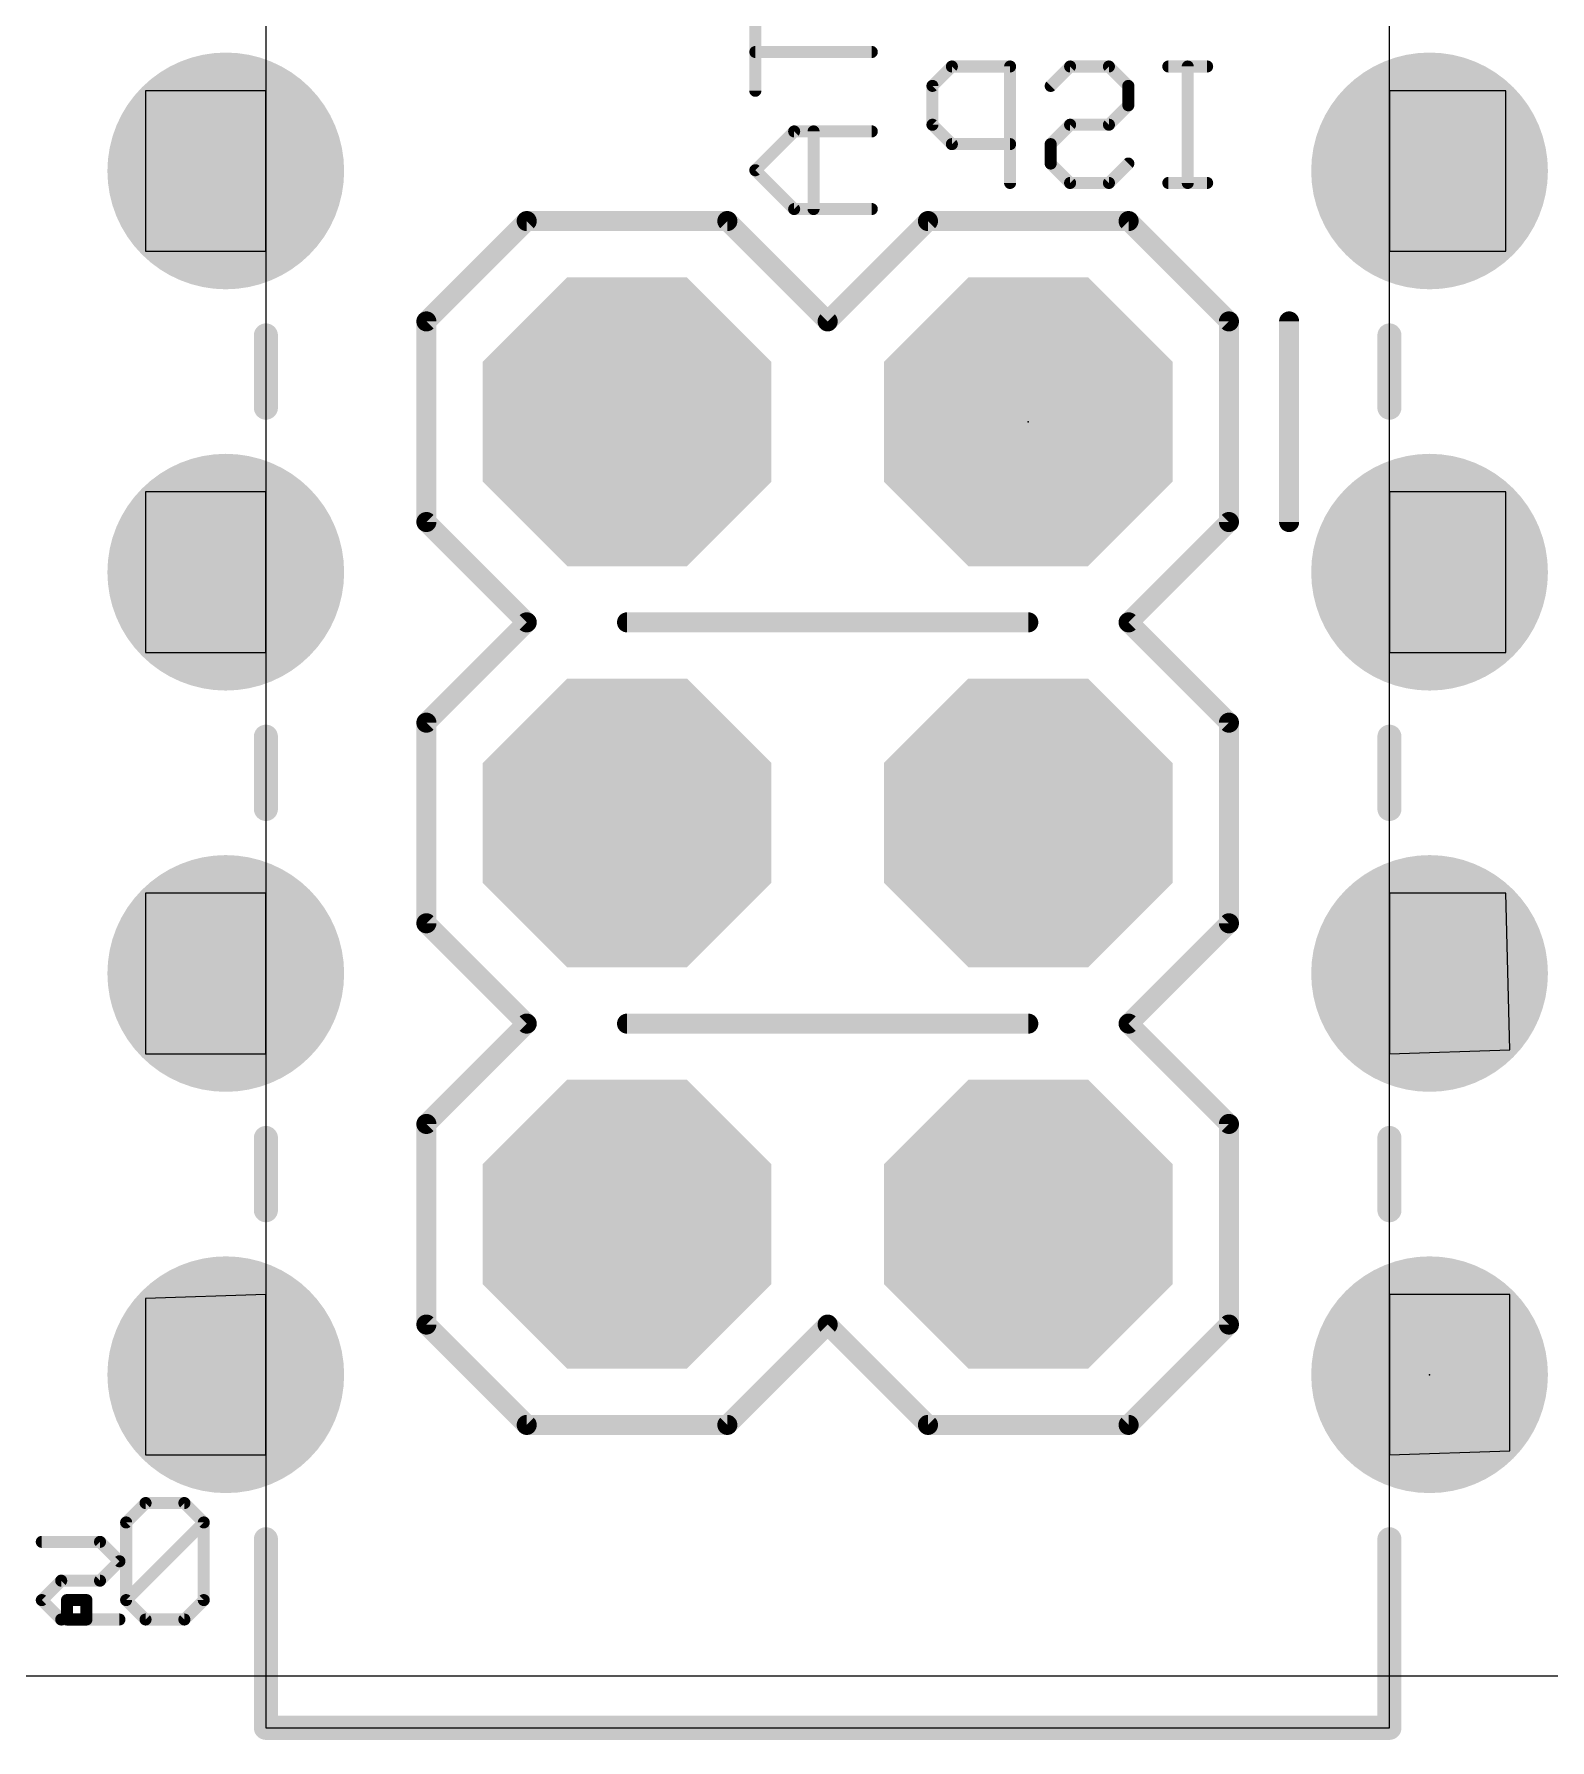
# Model space of a CAD drawing. Extents: x -2.2 to 51.7, y -0.4 to 51.
# Drawn here: x 20.06 to 29.65, y -0.41 to 10.39 of the extents above; entities that cross this region are included whole.
import ezdxf

# ---------------------------------------------------------------- set-up
doc = ezdxf.new("R2010")
doc.units = 0
for name, color, linetype in [('17', 94, 'CONTINUOUS'), ('20', 178, 'CONTINUOUS'), ('21', 250, 'CONTINUOUS'), ('22', 250, 'CONTINUOUS'), ('23', 178, 'CONTINUOUS'), ('24', 178, 'CONTINUOUS'), ('26', 250, 'CONTINUOUS'), ('27', 250, 'CONTINUOUS'), ('51', 250, 'CONTINUOUS')]:
    doc.layers.add(name, color=color, linetype=linetype)

# ---------------------------------------------------------------- blocks, each defined once
blk = doc.blocks.new('ROUNDP')
at = {"const_width": 0.5}
blk.add_lwpolyline([(0, -0.25, 1), (0, 0.25, 1), (0, -0.25)], format="xyb", dxfattribs=at)
blk = doc.blocks.new('OCTAGONP')
at = {"const_width": 0.5}
blk.add_lwpolyline([(-0.25, -0.1036), (-0.25, 0.1036), (-0.1036, 0.25), (0.1036, 0.25), (0.25, 0.1036), (0.25, -0.1036), (0.1036, -0.25), (-0.1036, -0.25), (-0.25, -0.1036), (-0.25, 0.1036)], dxfattribs=at)

msp = doc.modelspace()

# ---------------------------------------------------------------- linework, layer by layer
at = {"layer": '20'}
msp.add_line((0, 0), (49.53, 0), dxfattribs=at)
at = {"layer": '21'}
for points, const_width in [([(21.5265, 8.4836), (21.5265, 8.0264)], 0.1524), ([(28.6385, 8.0264), (28.6385, 8.4836)], 0.1524), ([(21.5265, 5.9436), (21.5265, 5.4864)], 0.1524), ([(28.6385, 5.4864), (28.6385, 5.9436)], 0.1524), ([(21.5265, 3.4036), (21.5265, 2.9464)], 0.1524), ([(28.6385, 2.9464), (28.6385, 3.4036)], 0.1524), ([(20.6419, 0.97), (20.7647, 1.0928)], 0.0762), ([(20.7647, 1.0928), (21.0105, 1.0928)], 0.0762), ([(21.0105, 1.0928), (21.1333, 0.97)], 0.0762), ([(20.6419, 0.4785), (20.6419, 0.97)], 0.0762), ([(20.6419, 0.4785), (21.1333, 0.97)], 0.0762), ([(21.1333, 0.97), (21.1333, 0.4785)], 0.0762), ([(21.5265, 0.8636), (21.5265, -0.3302)], 0.1524), ([(28.6385, -0.3302), (28.6385, 0.8636)], 0.1524), ([(20.2676, 0.3556), (20.2676, 0.4785)], 0.0762), ([(20.2676, 0.4785), (20.3905, 0.4785)], 0.0762), ([(20.3905, 0.4785), (20.3905, 0.3556)], 0.0762), ([(20.7647, 0.3556), (20.6419, 0.4785)], 0.0762), ([(21.1333, 0.4785), (21.0105, 0.3556)], 0.0762), ([(20.3905, 0.3556), (20.2676, 0.3556)], 0.0762), ([(21.0105, 0.3556), (20.7647, 0.3556)], 0.0762), ([(21.5265, -0.3302), (28.6385, -0.3302)], 0.1524)]:
    msp.add_lwpolyline(points, dxfattribs=dict(at, const_width=const_width))
for points, const_width in [([(21.5646, 8.4836, 1), (21.4884, 8.4836)], 0.0762), ([(28.6766, 8.4836, 1), (28.6004, 8.4836)], 0.0762), ([(21.4884, 8.0264, 1), (21.5646, 8.0264)], 0.0762), ([(28.6004, 8.0264, 1), (28.6766, 8.0264)], 0.0762), ([(21.5646, 5.9436, 1), (21.4884, 5.9436)], 0.0762), ([(28.6766, 5.9436, 1), (28.6004, 5.9436)], 0.0762), ([(21.4884, 5.4864, 1), (21.5646, 5.4864)], 0.0762), ([(28.6004, 5.4864, 1), (28.6766, 5.4864)], 0.0762), ([(21.5646, 3.4036, 1), (21.4884, 3.4036)], 0.0762), ([(28.6766, 3.4036, 1), (28.6004, 3.4036)], 0.0762), ([(21.4884, 2.9464, 1), (21.5646, 2.9464)], 0.0762), ([(28.6004, 2.9464, 1), (28.6766, 2.9464)], 0.0762), ([(20.7647, 1.1119, 1), (20.7647, 1.0738)], 0.0381), ([(20.7782, 1.0794, 1), (20.7512, 1.1063)], 0.0381), ([(21.0239, 1.1063, 1), (20.997, 1.0794)], 0.0381), ([(21.0105, 1.0738, 1), (21.0105, 1.1119)], 0.0381), ([(20.6609, 0.97, 1), (20.6228, 0.97)], 0.0381), ([(20.6284, 0.9834, 1), (20.6553, 0.9565)], 0.0381), ([(21.1524, 0.97, 1), (21.1143, 0.97)], 0.0381), ([(21.1468, 0.9565, 1), (21.1199, 0.9834)], 0.0381), ([(21.1199, 0.9565, 1), (21.1468, 0.9834)], 0.0381), ([(21.5646, 0.8636, 1), (21.4884, 0.8636)], 0.0762), ([(28.6766, 0.8636, 1), (28.6004, 0.8636)], 0.0762), ([(20.2867, 0.4785, 1), (20.2486, 0.4785)], 0.0381), ([(20.2676, 0.4975, 1), (20.2676, 0.4594)], 0.0381), ([(20.4096, 0.4785, 1), (20.3715, 0.4785)], 0.0381), ([(20.3905, 0.4594, 1), (20.3905, 0.4975)], 0.0381), ([(20.6553, 0.4919, 1), (20.6284, 0.465)], 0.0381), ([(20.6284, 0.4919, 1), (20.6553, 0.465)], 0.0381), ([(20.6228, 0.4785, 1), (20.6609, 0.4785)], 0.0381), ([(21.1143, 0.4785, 1), (21.1524, 0.4785)], 0.0381), ([(21.1468, 0.465, 1), (21.1199, 0.4919)], 0.0381), ([(20.2676, 0.3747, 1), (20.2676, 0.3366)], 0.0381), ([(20.2486, 0.3556, 1), (20.2867, 0.3556)], 0.0381), ([(20.3715, 0.3556, 1), (20.4096, 0.3556)], 0.0381), ([(20.3905, 0.3366, 1), (20.3905, 0.3747)], 0.0381), ([(20.7647, 0.3747, 1), (20.7647, 0.3366)], 0.0381), ([(20.7512, 0.3421, 1), (20.7782, 0.3691)], 0.0381), ([(20.997, 0.3691, 1), (21.0239, 0.3421)], 0.0381), ([(21.0105, 0.3366, 1), (21.0105, 0.3747)], 0.0381), ([(21.5265, -0.2921, 1), (21.5265, -0.3683)], 0.0762), ([(21.4884, -0.3302, 1), (21.5646, -0.3302)], 0.0762), ([(28.6004, -0.3302, 1), (28.6766, -0.3302)], 0.0762), ([(28.6385, -0.3683, 1), (28.6385, -0.2921)], 0.0762)]:
    msp.add_lwpolyline(points, format="xyb", dxfattribs=dict(at, const_width=const_width))
at = {"layer": '22'}
for points, const_width in [([(23.1775, 9.2075), (22.5425, 8.5725)], 0.127), ([(24.4475, 9.2075), (23.1775, 9.2075)], 0.127), ([(25.0825, 8.5725), (24.4475, 9.2075)], 0.127), ([(25.7175, 9.2075), (25.0825, 8.5725)], 0.127), ([(26.9875, 9.2075), (25.7175, 9.2075)], 0.127), ([(27.6225, 8.5725), (26.9875, 9.2075)], 0.127), ([(22.5425, 8.5725), (22.5425, 7.3025)], 0.127), ([(27.6225, 7.3025), (27.6225, 8.5725)], 0.127), ([(28.0035, 8.5725), (28.0035, 7.3025)], 0.127), ([(22.5425, 7.3025), (23.1775, 6.6675)], 0.127), ([(26.9875, 6.6675), (27.6225, 7.3025)], 0.127), ([(23.1775, 6.6675), (22.5425, 6.0325)], 0.127), ([(23.8125, 6.6675), (26.3525, 6.6675)], 0.127), ([(27.6225, 6.0325), (26.9875, 6.6675)], 0.127), ([(22.5425, 6.0325), (22.5425, 4.7625)], 0.127), ([(27.6225, 4.7625), (27.6225, 6.0325)], 0.127), ([(22.5425, 4.7625), (23.1775, 4.1275)], 0.127), ([(26.9875, 4.1275), (27.6225, 4.7625)], 0.127), ([(23.1775, 4.1275), (22.5425, 3.4925)], 0.127), ([(23.8125, 4.1275), (26.3525, 4.1275)], 0.127), ([(27.6225, 3.4925), (26.9875, 4.1275)], 0.127), ([(22.5425, 3.4925), (22.5425, 2.2225)], 0.127), ([(27.6225, 2.2225), (27.6225, 3.4925)], 0.127), ([(22.5425, 2.2225), (23.1775, 1.5875)], 0.127), ([(24.4475, 1.5875), (25.0825, 2.2225)], 0.127), ([(25.0825, 2.2225), (25.7175, 1.5875)], 0.127), ([(26.9875, 1.5875), (27.6225, 2.2225)], 0.127), ([(23.1775, 1.5875), (24.4475, 1.5875)], 0.127), ([(25.7175, 1.5875), (26.9875, 1.5875)], 0.127), ([(20.4765, 0.8471), (20.1079, 0.8471)], 0.0762), ([(20.5994, 0.7242), (20.4765, 0.8471)], 0.0762), ([(20.4765, 0.6013), (20.5994, 0.7242)], 0.0762), ([(20.1079, 0.4785), (20.2308, 0.6013)], 0.0762), ([(20.2308, 0.6013), (20.4765, 0.6013)], 0.0762), ([(20.2308, 0.3556), (20.1079, 0.4785)], 0.0762), ([(20.5994, 0.3556), (20.2308, 0.3556)], 0.0762)]:
    msp.add_lwpolyline(points, dxfattribs=dict(at, const_width=const_width))
for points, const_width in [([(23.1775, 9.2393, 1), (23.1775, 9.1757)], 0.0635), ([(23.2, 9.185, 1), (23.155, 9.23)], 0.0635), ([(24.47, 9.23, 1), (24.425, 9.185)], 0.0635), ([(24.4475, 9.1757, 1), (24.4475, 9.2393)], 0.0635), ([(25.7175, 9.2393, 1), (25.7175, 9.1757)], 0.0635), ([(25.74, 9.185, 1), (25.695, 9.23)], 0.0635), ([(27.01, 9.23, 1), (26.965, 9.185)], 0.0635), ([(26.9875, 9.1757, 1), (26.9875, 9.2393)], 0.0635), ([(22.52, 8.595, 1), (22.565, 8.55)], 0.0635), ([(22.5742, 8.5725, 1), (22.5108, 8.5725)], 0.0635), ([(25.06, 8.595, 1), (25.105, 8.55)], 0.0635), ([(25.06, 8.55, 1), (25.105, 8.595)], 0.0635), ([(27.6543, 8.5725, 1), (27.5908, 8.5725)], 0.0635), ([(27.6, 8.55, 1), (27.645, 8.595)], 0.0635), ([(28.0353, 8.5725, 1), (27.9718, 8.5725)], 0.0635), ([(22.565, 7.325, 1), (22.52, 7.28)], 0.0635), ([(27.645, 7.28, 1), (27.6, 7.325)], 0.0635), ([(22.5108, 7.3025, 1), (22.5742, 7.3025)], 0.0635), ([(27.5908, 7.3025, 1), (27.6543, 7.3025)], 0.0635), ([(27.9718, 7.3025, 1), (28.0353, 7.3025)], 0.0635), ([(23.2, 6.645, 1), (23.155, 6.69)], 0.0635), ([(23.155, 6.645, 1), (23.2, 6.69)], 0.0635), ([(23.8125, 6.6993, 1), (23.8125, 6.6358)], 0.0635), ([(26.3525, 6.6358, 1), (26.3525, 6.6993)], 0.0635), ([(27.01, 6.69, 1), (26.965, 6.645)], 0.0635), ([(26.965, 6.69, 1), (27.01, 6.645)], 0.0635), ([(22.52, 6.055, 1), (22.565, 6.01)], 0.0635), ([(22.5742, 6.0325, 1), (22.5108, 6.0325)], 0.0635), ([(27.6543, 6.0325, 1), (27.5908, 6.0325)], 0.0635), ([(27.6, 6.01, 1), (27.645, 6.055)], 0.0635), ([(22.565, 4.785, 1), (22.52, 4.74)], 0.0635), ([(22.5108, 4.7625, 1), (22.5742, 4.7625)], 0.0635), ([(27.5908, 4.7625, 1), (27.6543, 4.7625)], 0.0635), ([(27.645, 4.74, 1), (27.6, 4.785)], 0.0635), ([(23.2, 4.105, 1), (23.155, 4.15)], 0.0635), ([(23.155, 4.105, 1), (23.2, 4.15)], 0.0635), ([(23.8125, 4.1593, 1), (23.8125, 4.0958)], 0.0635), ([(26.3525, 4.0958, 1), (26.3525, 4.1593)], 0.0635), ([(27.01, 4.15, 1), (26.965, 4.105)], 0.0635), ([(26.965, 4.15, 1), (27.01, 4.105)], 0.0635), ([(22.52, 3.515, 1), (22.565, 3.47)], 0.0635), ([(22.5742, 3.4925, 1), (22.5108, 3.4925)], 0.0635), ([(27.6543, 3.4925, 1), (27.5908, 3.4925)], 0.0635), ([(27.6, 3.47, 1), (27.645, 3.515)], 0.0635), ([(22.565, 2.245, 1), (22.52, 2.2)], 0.0635), ([(25.105, 2.245, 1), (25.06, 2.2)], 0.0635), ([(25.105, 2.2, 1), (25.06, 2.245)], 0.0635), ([(27.645, 2.2, 1), (27.6, 2.245)], 0.0635), ([(22.5108, 2.2225, 1), (22.5742, 2.2225)], 0.0635), ([(27.5908, 2.2225, 1), (27.6543, 2.2225)], 0.0635), ([(23.1775, 1.6193, 1), (23.1775, 1.5558)], 0.0635), ([(23.155, 1.565, 1), (23.2, 1.61)], 0.0635), ([(24.425, 1.61, 1), (24.47, 1.565)], 0.0635), ([(24.4475, 1.5558, 1), (24.4475, 1.6193)], 0.0635), ([(25.7175, 1.6193, 1), (25.7175, 1.5558)], 0.0635), ([(25.695, 1.565, 1), (25.74, 1.61)], 0.0635), ([(26.965, 1.61, 1), (27.01, 1.565)], 0.0635), ([(26.9875, 1.5558, 1), (26.9875, 1.6193)], 0.0635), ([(20.1079, 0.8661, 1), (20.1079, 0.828)], 0.0381), ([(20.49, 0.8606, 1), (20.4631, 0.8336)], 0.0381), ([(20.4765, 0.828, 1), (20.4765, 0.8661)], 0.0381), ([(20.6129, 0.7107, 1), (20.5859, 0.7377)], 0.0381), ([(20.5859, 0.7107, 1), (20.6129, 0.7377)], 0.0381), ([(20.2308, 0.6204, 1), (20.2308, 0.5823)], 0.0381), ([(20.2443, 0.5879, 1), (20.2173, 0.6148)], 0.0381), ([(20.4631, 0.6148, 1), (20.49, 0.5879)], 0.0381), ([(20.4765, 0.5823, 1), (20.4765, 0.6204)], 0.0381), ([(20.1214, 0.4919, 1), (20.0944, 0.465)], 0.0381), ([(20.0944, 0.4919, 1), (20.1214, 0.465)], 0.0381), ([(20.2308, 0.3747, 1), (20.2308, 0.3366)], 0.0381), ([(20.2173, 0.3421, 1), (20.2443, 0.3691)], 0.0381), ([(20.5994, 0.3366, 1), (20.5994, 0.3747)], 0.0381)]:
    msp.add_lwpolyline(points, format="xyb", dxfattribs=dict(at, const_width=const_width))
at = {"layer": '23'}
msp.add_point((28.8925, 1.905), dxfattribs=at)
at = {"layer": '24'}
msp.add_point((26.3525, 7.9375), dxfattribs=at)
at = {"layer": '26', "const_width": 0.0762}
for points in [[(25.8687, 10.186), (25.7458, 10.0632)], [(26.2373, 10.186), (25.8687, 10.186)], [(26.2373, 9.4488), (26.2373, 10.186)], [(26.4942, 10.0632), (26.6171, 10.186)], [(26.6171, 10.186), (26.8629, 10.186)], [(26.8629, 10.186), (26.9857, 10.0632)], [(27.4847, 10.186), (27.2389, 10.186)], [(27.3618, 9.4488), (27.3618, 10.186)], [(25.7458, 10.0632), (25.7458, 9.8174)], [(26.9857, 10.0632), (26.9857, 9.9403)], [(26.9857, 9.9403), (26.8629, 9.8174)], [(25.7458, 9.8174), (25.8687, 9.6945)], [(26.6171, 9.8174), (26.4942, 9.6945)], [(26.8629, 9.8174), (26.6171, 9.8174)], [(25.8687, 9.6945), (26.2373, 9.6945)], [(26.4942, 9.6945), (26.4942, 9.5717)], [(26.4942, 9.5717), (26.6171, 9.4488)], [(26.8629, 9.4488), (26.9857, 9.5717)], [(26.6171, 9.4488), (26.8629, 9.4488)], [(27.4847, 9.4488), (27.2389, 9.4488)]]:
    msp.add_lwpolyline(points, dxfattribs=at)
at = {"layer": '26', "const_width": 0.0381}
for points in [[(25.8687, 10.2051, 1), (25.8687, 10.167)], [(25.8822, 10.1726, 1), (25.8552, 10.1995)], [(26.2564, 10.186, 1), (26.2183, 10.186)], [(26.2373, 10.167, 1), (26.2373, 10.2051)], [(26.6171, 10.2051, 1), (26.6171, 10.167)], [(26.6306, 10.1726, 1), (26.6036, 10.1995)], [(26.8763, 10.1995, 1), (26.8494, 10.1726)], [(26.8629, 10.167, 1), (26.8629, 10.2051)], [(27.2389, 10.2051, 1), (27.2389, 10.167)], [(27.3809, 10.186, 1), (27.3428, 10.186)], [(27.4847, 10.167, 1), (27.4847, 10.2051)], [(25.7649, 10.0632, 1), (25.7268, 10.0632)], [(25.7324, 10.0766, 1), (25.7593, 10.0497)], [(26.4808, 10.0766, 1), (26.5077, 10.0497)], [(27.0048, 10.0632, 1), (26.9667, 10.0632)], [(26.9723, 10.0497, 1), (26.9992, 10.0766)], [(26.9667, 9.9403, 1), (27.0048, 9.9403)], [(26.9992, 9.9268, 1), (26.9723, 9.9538)], [(25.7593, 9.8309, 1), (25.7324, 9.8039)], [(25.7268, 9.8174, 1), (25.7649, 9.8174)], [(26.6171, 9.8365, 1), (26.6171, 9.7984)], [(26.6306, 9.8039, 1), (26.6036, 9.8309)], [(26.8494, 9.8309, 1), (26.8763, 9.8039)], [(26.8629, 9.7984, 1), (26.8629, 9.8365)], [(25.8687, 9.7136, 1), (25.8687, 9.6755)], [(25.8552, 9.6811, 1), (25.8822, 9.708)], [(26.2373, 9.6755, 1), (26.2373, 9.7136)], [(26.5133, 9.6945, 1), (26.4752, 9.6945)], [(26.4808, 9.708, 1), (26.5077, 9.6811)], [(26.5077, 9.5851, 1), (26.4808, 9.5582)], [(26.9992, 9.5582, 1), (26.9723, 9.5851)], [(26.4752, 9.5717, 1), (26.5133, 9.5717)], [(26.2183, 9.4488, 1), (26.2564, 9.4488)], [(26.6171, 9.4679, 1), (26.6171, 9.4298)], [(26.6036, 9.4353, 1), (26.6306, 9.4623)], [(26.8494, 9.4623, 1), (26.8763, 9.4353)], [(26.8629, 9.4298, 1), (26.8629, 9.4679)], [(27.2389, 9.4679, 1), (27.2389, 9.4298)], [(27.3428, 9.4488, 1), (27.3809, 9.4488)], [(27.4847, 9.4298, 1), (27.4847, 9.4679)]]:
    msp.add_lwpolyline(points, format="xyb", dxfattribs=at)
at = {"layer": '27', "const_width": 0.0762}
for points in [[(24.6247, 10.0321), (24.6247, 10.5236)], [(25.3619, 10.2779), (24.6247, 10.2779)], [(24.6247, 9.5294), (24.8704, 9.7752)], [(24.8704, 9.7752), (25.3619, 9.7752)], [(24.9933, 9.2837), (24.9933, 9.7752)], [(24.8704, 9.2837), (24.6247, 9.5294)], [(25.3619, 9.2837), (24.8704, 9.2837)]]:
    msp.add_lwpolyline(points, dxfattribs=at)
at = {"layer": '27', "const_width": 0.0381}
for points in [[(24.6247, 10.2969, 1), (24.6247, 10.2588)], [(25.3619, 10.2588, 1), (25.3619, 10.2969)], [(24.6056, 10.0321, 1), (24.6437, 10.0321)], [(24.8704, 9.7942, 1), (24.8704, 9.7561)], [(24.8839, 9.7617, 1), (24.8569, 9.7887)], [(25.0123, 9.7752, 1), (24.9742, 9.7752)], [(25.3619, 9.7561, 1), (25.3619, 9.7942)], [(24.6381, 9.5429, 1), (24.6112, 9.516)], [(24.6112, 9.5429, 1), (24.6381, 9.516)], [(24.8704, 9.3027, 1), (24.8704, 9.2646)], [(24.8569, 9.2702, 1), (24.8839, 9.2972)], [(24.9742, 9.2837, 1), (25.0123, 9.2837)], [(25.3619, 9.2646, 1), (25.3619, 9.3027)]]:
    msp.add_lwpolyline(points, format="xyb", dxfattribs=at)
at = {"layer": '51'}
for p, q in [((21.5265, 19.3802), (21.5265, -0.3302)), ((28.6385, -0.3302), (28.6385, 19.3802)), ((21.5265, 10.033), (20.7645, 10.033)), ((20.7645, 10.033), (20.7645, 9.017)), ((21.5265, 9.017), (21.5265, 10.033)), ((28.6385, 10.033), (28.6385, 9.017)), ((29.3751, 10.033), (28.6385, 10.033)), ((29.3751, 9.017), (29.3751, 10.033)), ((20.7645, 9.017), (21.5265, 9.017)), ((28.6385, 9.017), (29.3751, 9.017)), ((21.5265, 7.493), (20.7645, 7.493)), ((20.7645, 7.493), (20.7645, 6.477)), ((21.5265, 6.477), (21.5265, 7.493)), ((28.6385, 7.493), (28.6385, 6.477)), ((29.3751, 7.493), (28.6385, 7.493)), ((29.3751, 6.477), (29.3751, 7.493)), ((20.7645, 6.477), (21.5265, 6.477)), ((28.6385, 6.477), (29.3751, 6.477)), ((21.5265, 4.953), (20.7645, 4.953)), ((20.7645, 4.953), (20.7645, 3.937)), ((21.5265, 3.937), (21.5265, 4.953)), ((28.6385, 4.953), (28.6385, 3.937)), ((29.3751, 4.953), (28.6385, 4.953)), ((29.4005, 3.9624), (29.3751, 4.953)), ((20.7645, 3.937), (21.5265, 3.937)), ((28.6385, 3.937), (29.4005, 3.9624)), ((21.5265, 2.413), (20.7645, 2.3876)), ((20.7645, 2.3876), (20.7645, 1.397)), ((21.5265, 1.397), (21.5265, 2.413)), ((28.6385, 2.413), (28.6385, 1.397)), ((29.4005, 2.413), (28.6385, 2.413)), ((29.4005, 1.4224), (29.4005, 2.413)), ((28.6385, 1.397), (29.4005, 1.4224)), ((20.7645, 1.397), (21.5265, 1.397)), ((21.5265, -0.3302), (28.6385, -0.3302))]:
    msp.add_line(p, q, dxfattribs=at)

# ---------------------------------------------------------------- block references
at = {"layer": '17', "xscale": 1.4986, "yscale": 1.4986}
for p in [(21.2725, 9.525), (21.2725, 9.525), (28.8925, 9.525), (28.8925, 9.525), (21.2725, 6.985), (21.2725, 6.985), (28.8925, 6.985), (28.8925, 6.985), (21.2725, 4.445), (21.2725, 4.445), (28.8925, 4.445), (28.8925, 4.445), (21.2725, 1.905), (21.2725, 1.905), (28.8925, 1.905), (28.8925, 1.905)]:
    msp.add_blockref('ROUNDP', p, dxfattribs=at)
at = {"layer": '17', "xscale": 1.8288, "yscale": 1.8288, "rotation": 270}
for p in [(23.8125, 7.9375), (23.8125, 7.9375), (26.3525, 7.9375), (26.3525, 7.9375), (23.8125, 5.3975), (23.8125, 5.3975), (26.3525, 5.3975), (26.3525, 5.3975), (23.8125, 2.8575), (23.8125, 2.8575), (26.3525, 2.8575), (26.3525, 2.8575)]:
    msp.add_blockref('OCTAGONP', p, dxfattribs=at)

doc.saveas('drawing.dxf')
